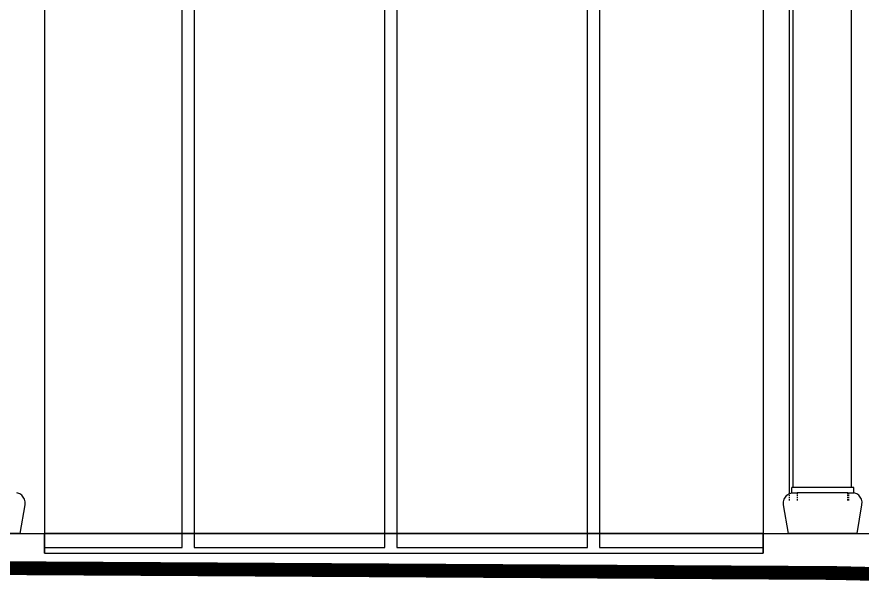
# Model space of a CAD drawing. Extents: x -24961 to 905641, y -154323 to 635957.
# Drawn here: x 418738 to 423030, y -120313 to -117447 of the extents above; entities that cross this region are included whole.
import ezdxf

# ---------------------------------------------------------------- set-up
doc = ezdxf.new("R2010")
doc.units = 0
doc.header["$LTSCALE"] = 1000
doc.header["$MEASUREMENT"] = 0
for name, color, linetype in [('DOTE', 1, 'Continuous'), ('WALL', 9, 'Continuous'), ('窗', 154, 'Continuous')]:
    doc.layers.add(name, color=color, linetype=linetype)

msp = doc.modelspace()

# ---------------------------------------------------------------- linework, layer by layer
for p, q in [((422661.1, -119867.9), (422661.1, -117055.2)), ((422680.3, -119837), (422680.3, -117059.8)), ((422976.2, -119837), (422976.2, -117059.8)), ((418743.1, -119865.7), (418737.8, -119864.6)), ((418748.3, -119867.5), (418743.1, -119865.7)), ((418753.3, -119869.9), (418748.3, -119867.5)), ((422657.1, -119869.9), (422661.1, -119867.9)), ((422661.1, -119867.9), (422662.1, -119867.5)), ((422661.1, -119873.1), (422661.1, -119867.9)), ((422662.1, -119867.5), (422667.2, -119865.7)), ((422667.2, -119865.7), (422672.5, -119864.6)), ((422680.3, -119837), (422672.5, -119837)), ((422672.5, -119864.6), (422672.5, -119837)), ((422672.5, -119864.6), (422700.3, -119864.6)), ((422976.2, -119837), (422680.3, -119837)), ((422700.3, -119864.6), (422700.3, -119873.1)), ((422957.1, -119864.6), (422700.3, -119864.6)), ((422957.1, -119873.1), (422957.1, -119864.6)), ((422957.1, -119864.6), (422960, -119864.6)), ((422960, -119864.6), (422960, -119873.1)), ((422960, -119864.6), (422987.8, -119864.6)), ((422987.8, -119837), (422976.2, -119837)), ((422987.8, -119864.6), (422987.8, -119837)), ((422993.1, -119865.7), (422987.8, -119864.6)), ((422998.3, -119867.5), (422993.1, -119865.7)), ((423003.3, -119869.9), (422998.3, -119867.5)), ((418758, -119873.1), (418753.3, -119869.9)), ((418762.4, -119876.9), (418758, -119873.1)), ((418766.5, -119881.3), (418762.4, -119876.9)), ((418770.1, -119886.3), (418766.5, -119881.3)), ((418773.3, -119891.7), (418770.1, -119886.3)), ((418776, -119897.5), (418773.3, -119891.7)), ((418778.1, -119903.7), (418776, -119897.5)), ((418779.7, -119910.1), (418778.1, -119903.7)), ((418779.2, -119925.3), (418779.7, -119910.1)), ((422630.6, -119910.1), (422632.2, -119903.7)), ((422631.1, -119925.3), (422630.6, -119910.1)), ((422632.2, -119903.7), (422634.4, -119897.5)), ((422634.4, -119897.5), (422637, -119891.7)), ((422637, -119891.7), (422640.2, -119886.3)), ((422640.2, -119886.3), (422643.9, -119881.3)), ((422643.9, -119881.3), (422647.9, -119876.9)), ((422647.9, -119876.9), (422652.3, -119873.1)), ((422652.3, -119873.1), (422657.1, -119869.9)), ((422661.1, -119881.3), (422661.1, -119876.9)), ((422661.1, -119891.7), (422661.1, -119886.3)), ((422661.1, -119903.7), (422661.1, -119897.5)), ((422700.3, -119876.9), (422700.3, -119881.3)), ((422700.3, -119886.3), (422700.3, -119891.7)), ((422700.3, -119897.5), (422700.3, -119903.7)), ((422957.1, -119881.3), (422957.1, -119876.9)), ((422957.1, -119891.7), (422957.1, -119886.3)), ((422957.1, -119903.7), (422957.1, -119897.5)), ((422960, -119876.9), (422960, -119881.3)), ((422960, -119886.3), (422960, -119891.7)), ((422960, -119897.5), (422960, -119903.7)), ((423008, -119873.1), (423003.3, -119869.9)), ((423012.4, -119876.9), (423008, -119873.1)), ((423016.5, -119881.3), (423012.4, -119876.9)), ((423020.1, -119886.3), (423016.5, -119881.3)), ((423023.3, -119891.7), (423020.1, -119886.3)), ((423026, -119897.5), (423023.3, -119891.7)), ((423028.1, -119903.7), (423026, -119897.5)), ((423029.7, -119910.1), (423028.1, -119903.7)), ((423029.2, -119925.3), (423029.7, -119910.1)), ((418754.5, -120071.9), (418779.2, -119925.3)), ((422655.9, -120071.9), (422631.1, -119925.3)), ((423004.5, -120071.9), (423029.2, -119925.3)), ((418754.5, -120071.9), (418405.9, -120071.9)), ((418754.5, -120071.9), (418878.2, -120071.9)), ((422528.2, -120071.9), (418878.2, -120071.9)), ((422528.2, -120071.9), (422655.9, -120071.9)), ((423004.5, -120071.9), (422655.9, -120071.9)), ((423004.5, -120071.9), (423128.2, -120071.9))]:
    msp.add_line(p, q)
at = {"layer": 'DOTE'}
msp.add_line((393685.1, -120071.9), (443041.3, -120071.9), dxfattribs=at)
at = {"layer": 'WALL', "linetype": 'Continuous', "const_width": 70}
msp.add_lwpolyline([(393685.1, -119971.9), (401984.5, -120071.9), (410190.5, -120171.9), (414326.5, -120221.9), (422887, -120271.9), (427119, -120371.9), (443041.3, -120371.9)], dxfattribs=at)
at = {"layer": '窗'}
for p, q in [((418878.2, -117051.9), (418878.2, -120141.9)), ((419577.2, -120141.9), (419577.2, -117051.9)), ((419637.4, -117051.9), (419637.4, -120141.9)), ((420606.3, -120141.9), (420606.3, -117051.9)), ((420666.5, -117051.9), (420666.5, -120141.9)), ((421635.3, -120141.9), (421635.3, -117051.9)), ((421695.6, -117051.9), (421695.6, -120141.9)), ((422528.2, -117051.9), (422528.2, -120141.9)), ((418878.2, -120171.9), (418878.2, -120071.9)), ((422528.2, -120171.9), (422528.2, -120071.9)), ((418878.2, -120141.9), (419577.2, -120141.9)), ((418878.2, -120141.9), (418878.2, -120171.9)), ((419637.4, -120141.9), (420606.3, -120141.9)), ((420666.5, -120141.9), (421635.3, -120141.9)), ((421695.6, -120141.9), (422528.2, -120141.9)), ((422528.2, -120141.9), (422528.2, -120171.9)), ((418878.2, -120171.9), (422528.2, -120171.9))]:
    msp.add_line(p, q, dxfattribs=at)

doc.saveas('drawing.dxf')
